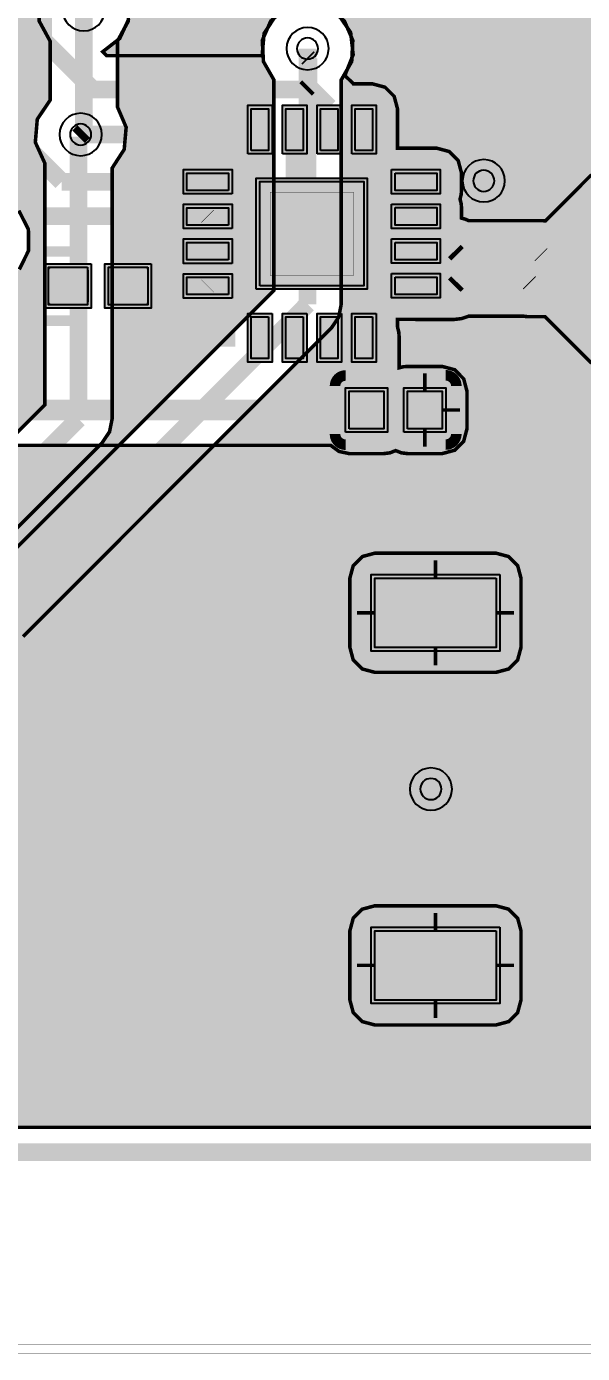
# Model space of a CAD drawing. Header units: millimetres. Extents: x 292.6 to 386.6, y -84.8 to -44.4.
# Drawn here: x 363.49 to 371.5, y -84.84 to -65.72 of the extents above; entities that cross this region are included whole.
import ezdxf

# ---------------------------------------------------------------- set-up
doc = ezdxf.new("R2010")
doc.units = ezdxf.units.MM
doc.header["$MEASUREMENT"] = 0
for name, color, linetype, true_color in [('Board-Outline-Layer', 7, 'Continuous', 0xff00ff), ('Bottom-Layer', 7, 'Continuous', 0x0000ff), ('Document-Layer', 7, 'Continuous', 0xffffff), ('Hole-Layer', 7, 'Continuous', 0x222222), ('Multi-Layer', 7, 'Continuous', 0xc0c0c0), ('Top-Layer', 7, 'Continuous', 0xff0000), ('Top-Paste-Mask-Layer', 7, 'Continuous', 0x808080), ('Top-Silkscreen-Layer', 7, 'Continuous', 0xffcc00), ('Top-Solder-Mask-Layer', 7, 'Continuous', 0x800080)]:
    doc.layers.add(name, color=color, linetype=linetype, true_color=true_color)

msp = doc.modelspace()

# ---------------------------------------------------------------- hatches: boundary and pattern name
at = {"layer": 'Bottom-Layer'}
msp.add_hatch(color=256, dxfattribs=at).paths.add_polyline_path([(297.031, -81.582), (297.031, -74.871), (297.079, -74.985), (297.155, -75.082), (301.791, -79.718), (301.948, -79.823), (302.134, -79.86), (304.419, -79.86), (304.713, -79.91), (304.999, -79.826), (305.219, -79.625), (305.329, -79.348), (305.307, -79.05), (305.156, -78.793), (304.908, -78.628), (304.612, -78.588), (304.329, -78.682), (304.115, -78.89), (302.335, -78.89), (297.983, -74.538), (297.983, -65.489), (298.198, -65.879), (298.545, -66.159), (298.972, -66.288), (299.415, -66.245), (299.81, -66.038), (300.098, -65.698), (300.235, -65.274), (300.203, -64.829), (300.004, -64.43), (299.67, -64.135), (300.004, -63.84), (300.203, -63.441), (300.235, -62.997), (300.098, -62.572), (299.81, -62.232), (299.415, -62.025), (298.972, -61.983), (298.545, -62.111), (298.198, -62.391), (297.983, -62.782), (297.983, -54.748), (300.003, -52.728), (304.345, -52.728), (300.775, -56.299), (300.669, -56.456), (300.632, -56.642), (300.632, -68.295), (300.669, -68.481), (300.775, -68.638), (306.775, -74.638), (306.932, -74.743), (307.118, -74.78), (307.648, -74.78), (313.399, -80.531), (313.556, -80.636), (313.742, -80.673), (316.357, -80.673), (316.651, -80.723), (316.937, -80.639), (317.157, -80.438), (317.267, -80.161), (317.245, -79.863), (317.094, -79.606), (316.846, -79.441), (316.55, -79.401), (316.267, -79.495), (316.054, -79.703), (313.943, -79.703), (308.192, -73.952), (308.034, -73.847), (307.849, -73.81), (307.319, -73.81), (301.603, -68.094), (301.603, -56.843), (303.252, -55.194), (303.338, -55.413), (303.495, -55.587), (303.703, -55.696), (303.936, -55.726), (304.032, -56.035), (304.263, -56.261), (304.574, -56.351), (304.731, -56.456), (304.916, -56.492), (313.284, -56.492), (313.571, -56.563), (313.861, -56.501), (314.094, -56.32), (314.094, -58.558), (306.198, -58.558), (305.973, -58.637), (305.848, -58.84), (305.839, -58.884), (305.837, -58.928), (305.837, -61.35), (305.831, -61.433), (305.837, -61.515), (305.837, -62.054), (305.831, -62.137), (305.837, -62.219), (305.837, -62.484), (305.885, -62.663), (306.016, -62.794), (306.195, -62.842), (307.601, -62.842), (307.78, -62.794), (307.911, -62.663), (307.959, -62.484), (307.959, -60.81), (314.28, -60.81), (314.303, -60.812), (314.326, -60.813), (325.375, -60.813), (325.554, -60.765), (325.685, -60.634), (325.733, -60.455), (325.733, -59.78), (326.156, -59.815), (326.549, -59.653), (326.825, -59.33), (326.925, -58.917), (326.925, -58.017), (326.836, -57.625), (326.587, -57.31), (326.226, -57.133), (325.824, -57.13), (325.46, -57.3), (325.205, -57.611), (324.96, -57.349), (324.619, -57.24), (324.269, -57.312), (323.998, -57.546), (323.876, -57.883), (323.935, -58.236), (323.754, -58.236), (323.575, -58.284), (323.444, -58.415), (323.396, -58.594), (323.396, -59.326), (320.018, -59.326), (320.018, -58.594), (319.97, -58.415), (319.839, -58.284), (319.66, -58.236), (319.448, -58.236), (319.507, -57.883), (319.385, -57.546), (319.115, -57.312), (318.764, -57.24), (318.423, -57.349), (318.179, -57.61), (317.923, -57.3), (317.559, -57.13), (317.158, -57.133), (316.797, -57.31), (316.547, -57.625), (316.459, -58.017), (316.459, -58.572), (316.409, -58.561), (316.358, -58.558), (316.208, -58.558), (316.208, -53.213), (316.208, -53.202), (316.207, -53.19), (316.806, -53.19), (316.593, -53.402), (316.456, -53.67), (316.409, -53.967), (316.409, -54.567), (316.503, -54.983), (316.769, -55.316), (317.153, -55.501), (317.58, -55.501), (317.964, -55.316), (318.23, -54.983), (318.325, -54.567), (318.325, -53.967), (318.278, -53.67), (318.141, -53.402), (317.928, -53.19), (325.456, -53.19), (325.243, -53.402), (325.106, -53.67), (325.058, -53.967), (325.058, -54.567), (325.153, -54.983), (325.419, -55.316), (325.803, -55.501), (326.23, -55.501), (326.614, -55.316), (326.88, -54.983), (326.975, -54.567), (326.975, -53.967), (326.928, -53.67), (326.791, -53.402), (326.577, -53.19), (342.441, -53.19), (343, -53.749), (343.002, -53.787), (343.007, -53.825), (333.076, -53.825), (332.81, -53.846), (332.574, -53.97), (332.406, -54.177), (332.333, -54.434), (332.367, -54.698), (332.503, -54.928), (332.345, -55.239), (332.367, -55.587), (332.564, -55.876), (332.273, -56.045), (332.102, -56.335), (332.096, -56.671), (332.256, -56.967), (332.256, -64.124), (330.813, -65.567), (330.813, -63.88), (330.92, -63.626), (330.915, -63.35), (330.798, -63.1), (330.589, -62.919), (330.325, -62.839), (330.051, -62.874), (330.051, -62.784), (330.266, -62.559), (330.356, -62.261), (330.299, -61.955), (330.109, -61.709), (330.332, -61.474), (330.417, -61.161), (330.344, -60.846), (330.13, -60.603), (330.219, -60.289), (330.148, -59.972), (329.935, -59.726), (329.63, -59.612), (329.307, -59.656), (329.045, -59.849), (328.906, -60.143), (328.923, -60.468), (328.369, -61.022), (328.369, -58.772), (328.356, -58.639), (328.319, -58.511), (328.319, -58.186), (328.369, -57.925), (328.319, -57.664), (328.319, -57.426), (328.369, -57.165), (328.319, -56.904), (328.319, -56.647), (328.369, -56.386), (328.319, -56.124), (328.319, -55.887), (328.365, -55.549), (328.247, -55.228), (327.992, -55), (327.661, -54.918), (327.329, -55), (327.075, -55.228), (326.957, -55.549), (327.003, -55.887), (327.003, -56.124), (326.953, -56.386), (327.003, -56.647), (327.003, -56.904), (326.953, -57.165), (327.003, -57.426), (327.003, -57.664), (326.953, -57.925), (327.003, -58.186), (327.003, -58.511), (326.965, -58.639), (326.953, -58.772), (326.953, -61.175), (323.799, -64.328), (323.601, -64.103), (323.323, -63.989), (323.024, -64.008), (322.764, -64.158), (320.166, -64.158), (319.894, -64.088), (319.617, -64.138), (319.386, -64.298), (316.67, -64.298), (316.405, -64.147), (316.1, -64.13), (315.821, -64.252), (315.625, -64.486), (315.555, -64.783), (315.625, -65.08), (315.821, -65.314), (316.1, -65.435), (316.405, -65.419), (316.67, -65.268), (319.454, -65.268), (319.784, -65.409), (320.139, -65.357), (320.415, -65.128), (322.764, -65.128), (322.829, -65.182), (322.901, -65.227), (319.286, -68.841), (319.103, -69.159), (319.103, -69.525), (319.286, -69.843), (319.603, -70.026), (319.97, -70.026), (320.287, -69.843), (327.735, -62.396), (327.735, -65.611), (327.586, -65.869), (327.565, -66.166), (327.676, -66.442), (327.896, -66.642), (327.826, -66.713), (327.72, -66.87), (327.684, -67.056), (327.684, -68.333), (327.318, -68.699), (327.212, -68.856), (327.176, -69.042), (327.176, -69.545), (327.041, -69.762), (326.998, -70.013), (327.053, -70.262), (313.538, -70.262), (312.214, -68.938), (316.414, -68.938), (316.679, -69.089), (316.983, -69.106), (317.263, -68.984), (317.459, -68.75), (317.529, -68.453), (317.459, -68.156), (317.263, -67.922), (316.983, -67.8), (316.679, -67.817), (316.414, -67.968), (311.244, -67.968), (311.122, -67.846), (310.844, -67.66), (310.516, -67.595), (307.823, -67.595), (305.405, -65.177), (305.405, -64.41), (305.694, -64.294), (305.898, -64.057), (305.972, -63.754), (305.898, -63.451), (305.694, -63.215), (305.405, -63.098), (305.405, -62.908), (305.32, -62.535), (305.082, -62.237), (304.738, -62.071), (304.356, -62.071), (304.012, -62.237), (303.773, -62.535), (303.688, -62.908), (303.688, -63.109), (303.417, -63.235), (303.229, -63.467), (303.161, -63.759), (303.229, -64.05), (303.417, -64.282), (303.688, -64.408), (303.688, -65.532), (303.754, -65.861), (303.94, -66.139), (306.861, -69.06), (307.139, -69.246), (307.468, -69.311), (310.16, -69.311), (312.551, -71.702), (311.873, -71.702), (311.641, -71.562), (311.372, -71.526), (311.111, -71.601), (310.902, -71.773), (310.78, -72.015), (310.765, -72.286), (310.714, -72.286), (310.446, -72.134), (310.14, -72.119), (309.859, -72.244), (309.665, -72.483), (309.599, -72.783), (309.241, -72.756), (308.922, -72.92), (308.734, -73.226), (308.734, -73.585), (308.92, -73.891), (309.239, -74.056), (309.597, -74.03), (309.889, -73.822), (309.954, -73.836), (310.02, -73.84), (310.504, -73.84), (310.639, -73.821), (310.764, -73.764), (318.316, -73.764), (320.663, -76.111), (320.82, -76.216), (321.006, -76.253), (327.712, -76.253), (327.832, -76.238), (327.945, -76.193), (326.142, -77.997), (326.037, -78.154), (326, -78.34), (326, -78.718), (325.849, -78.983), (325.832, -79.288), (325.954, -79.567), (326.188, -79.763), (326.485, -79.833), (326.782, -79.763), (327.016, -79.567), (327.137, -79.288), (327.121, -78.983), (326.97, -78.718), (326.97, -78.541), (329.969, -75.542), (332.035, -75.542), (332.296, -75.692), (332.597, -75.711), (332.875, -75.595), (333.073, -75.367), (333.15, -75.076), (333.089, -74.78), (335.334, -74.78), (336.911, -76.357), (336.931, -76.643), (337.07, -76.894), (337.302, -77.062), (337.583, -77.117), (339.444, -78.978), (339.525, -79.272), (339.728, -79.499), (340.012, -79.611), (340.316, -79.583), (340.576, -79.423), (340.736, -79.164), (340.763, -78.86), (340.651, -78.576), (340.424, -78.372), (340.13, -78.291), (338.227, -76.388), (338.148, -76.135), (337.976, -75.933), (337.74, -75.814), (335.878, -73.952), (335.72, -73.847), (335.535, -73.81), (335.309, -73.81), (336.397, -72.722), (336.449, -73.032), (336.638, -73.284), (336.922, -73.42), (337.236, -73.41), (337.511, -73.256), (337.644, -73.256), (337.669, -73.526), (337.801, -73.763), (338.016, -73.928), (338.279, -73.993), (338.798, -74.511), (338.955, -74.616), (339.141, -74.653), (363.094, -74.653), (363.279, -74.616), (363.437, -74.511), (367.882, -70.066), (367.987, -69.909), (368.024, -69.723), (368.024, -66.492), (368.175, -66.227), (368.191, -65.923), (368.07, -65.643), (367.836, -65.447), (367.539, -65.377), (367.242, -65.447), (367.008, -65.643), (366.886, -65.923), (366.903, -66.227), (367.054, -66.492), (367.054, -69.522), (362.893, -73.683), (362.614, -73.683), (364.58, -71.717), (364.685, -71.56), (364.722, -71.374), (364.722, -67.762), (364.896, -67.493), (364.924, -67.174), (364.798, -66.879), (364.798, -65.933), (364.956, -65.643), (364.954, -65.313), (364.793, -65.024), (365.081, -65.024), (365.346, -65.16), (365.645, -65.165), (365.915, -65.039), (366.103, -64.807), (366.17, -64.516), (366.103, -64.225), (365.915, -63.994), (365.645, -63.868), (365.346, -63.873), (365.081, -64.008), (362.301, -64.008), (362.035, -63.873), (361.737, -63.868), (361.466, -63.994), (361.279, -64.225), (361.212, -64.516), (361.279, -64.807), (361.466, -65.039), (361.737, -65.165), (362.035, -65.16), (362.301, -65.024), (363.832, -65.024), (363.671, -65.313), (363.67, -65.643), (363.828, -65.933), (363.828, -66.783), (363.643, -67.059), (363.615, -67.39), (363.752, -67.693), (363.752, -71.173), (361.75, -73.175), (359.614, -73.175), (359.789, -72.896), (359.807, -72.567), (359.666, -72.27), (359.399, -72.078), (359.072, -72.037), (358.766, -72.159), (358.538, -72.159), (358.743, -71.905), (358.802, -71.584), (358.701, -71.273), (358.464, -71.049), (358.148, -70.965), (357.831, -71.042), (353.106, -71.042), (352.851, -70.894), (352.557, -70.871), (352.283, -70.977), (352.081, -71.192), (351.993, -71.473), (352.035, -71.765), (352.199, -72.01), (352.452, -72.159), (342.591, -72.159), (342.276, -71.995), (341.922, -72.017), (341.63, -72.219), (341.483, -72.542), (341.524, -72.894), (341.741, -73.175), (339.66, -73.175), (338.979, -72.494), (340.311, -72.494), (340.524, -72.703), (340.807, -72.796), (341.103, -72.757), (341.351, -72.591), (341.502, -72.334), (341.524, -72.036), (341.414, -71.759), (341.194, -71.558), (340.908, -71.474), (340.614, -71.524), (336.833, -71.524), (338.038, -70.319), (344.21, -70.319), (344.47, -70.479), (344.773, -70.506), (345.057, -70.395), (345.261, -70.168), (345.341, -69.874), (345.282, -69.575), (345.095, -69.334), (344.82, -69.202), (344.515, -69.208), (344.244, -69.349), (344.064, -69.349), (344.072, -69.25), (344.064, -69.151), (351.582, -69.151), (351.378, -69.338), (351.268, -69.592), (351.271, -69.868), (351.386, -70.119), (351.594, -70.302), (351.858, -70.384), (352.133, -70.35), (352.37, -70.208), (358.067, -70.208), (359.51, -71.652), (359.592, -71.949), (359.801, -72.177), (360.089, -72.286), (360.396, -72.252), (360.655, -72.084), (360.718, -72.424), (360.944, -72.685), (361.271, -72.798), (361.61, -72.73), (361.869, -72.501), (361.978, -72.173), (361.906, -71.834), (361.674, -71.578), (361.674, -68.354), (362.215, -68.895), (362.325, -69.179), (362.551, -69.383), (362.844, -69.465), (363.143, -69.408), (363.384, -69.223), (363.518, -68.949), (363.515, -68.645), (363.377, -68.374), (363.132, -68.193), (362.832, -68.141), (361.405, -66.713), (361.247, -66.608), (361.062, -66.571), (356.869, -66.571), (356.187, -65.89), (356.097, -65.578), (355.87, -65.347), (355.56, -65.251), (355.242, -65.313), (354.991, -65.519), (354.686, -65.214), (354.958, -65.203), (355.203, -65.082), (355.379, -64.874), (355.456, -64.612), (355.421, -64.341), (355.28, -64.108), (355.28, -63.365), (355.523, -63.412), (355.767, -63.366), (355.977, -63.234), (364.813, -63.234), (365.058, -63.372), (365.338, -63.396), (365.603, -63.301), (365.805, -63.105), (365.908, -62.843), (365.892, -62.562), (365.761, -62.313), (365.539, -62.14), (365.559, -61.942), (365.519, -61.748), (365.738, -61.468), (365.781, -61.115), (365.636, -60.791), (365.344, -60.588), (364.989, -60.565), (364.674, -60.729), (363.597, -60.729), (363.398, -60.601), (363.168, -60.551), (361.583, -58.966), (361.425, -58.861), (361.24, -58.824), (356.998, -58.824), (356.812, -58.861), (356.655, -58.966), (354.569, -61.052), (354.569, -60.586), (354.532, -60.401), (354.427, -60.243), (349.325, -55.141), (352.171, -55.141), (352.211, -55.569), (352.398, -55.956), (352.709, -56.253), (353.104, -56.423), (353.533, -56.443), (353.942, -56.311), (354.28, -56.045), (354.503, -55.678), (354.583, -55.255), (354.51, -54.832), (354.293, -54.46), (353.96, -54.188), (353.553, -54.05), (353.124, -54.063), (353.078, -54.018), (352.864, -53.875), (352.613, -53.825), (345.969, -53.825), (345.953, -53.548), (345.824, -53.302), (345.606, -53.131), (345.337, -53.063), (344.321, -52.047), (382.315, -52.047), (382.315, -81.582)])
at = {"layer": 'Top-Layer'}
for points in [[(382.271, -53.657), (382.293, -53.657), (382.315, -53.655), (382.315, -57.344), (382.293, -57.342), (382.271, -57.341), (380.471, -57.341), (380.292, -57.389), (380.161, -57.52), (380.113, -57.699), (380.113, -58.899), (380.161, -59.078), (380.292, -59.209), (380.471, -59.257), (382.271, -59.257), (382.293, -59.257), (382.315, -59.255), (382.315, -81.582), (357.509, -81.582), (359.5, -79.591), (359.605, -79.434), (359.642, -79.248), (359.642, -73.147), (359.665, -73.121), (359.688, -73.093), (359.688, -78.359), (359.725, -78.545), (359.83, -78.702), (360.399, -79.271), (360.399, -79.748), (360.447, -79.927), (360.578, -80.058), (360.757, -80.106), (362.507, -80.106), (362.686, -80.058), (362.817, -79.927), (362.865, -79.748), (362.865, -78.748), (362.817, -78.569), (362.686, -78.438), (362.507, -78.39), (360.89, -78.39), (360.658, -78.158), (360.658, -75.012), (360.707, -75.023), (360.757, -75.026), (360.971, -75.026), (360.92, -75.126), (360.902, -75.237), (360.902, -75.737), (360.913, -75.825), (360.945, -75.907), (360.913, -75.989), (360.902, -76.077), (360.902, -76.577), (360.95, -76.756), (361.082, -76.887), (361.261, -76.935), (361.801, -76.935), (361.98, -76.887), (362.111, -76.756), (362.159, -76.577), (362.159, -76.077), (362.148, -75.989), (362.116, -75.907), (362.148, -75.825), (362.159, -75.737), (362.159, -75.237), (362.148, -75.15), (362.117, -75.069), (362.117, -75.026), (362.507, -75.026), (362.686, -74.978), (362.817, -74.847), (362.865, -74.668), (362.865, -73.668), (362.817, -73.489), (362.686, -73.358), (362.507, -73.31), (361.801, -73.31), (361.801, -72.588), (361.962, -72.286), (361.95, -71.944), (361.77, -71.653), (361.468, -71.491), (361.125, -71.501), (360.834, -71.681), (360.779, -71.359), (360.578, -71.103), (360.279, -70.974), (359.954, -71.002), (359.683, -71.182), (359.529, -71.469), (359.531, -71.795), (359.688, -72.08), (359.688, -72.298), (359.454, -72.102), (359.157, -72.032), (358.86, -72.102), (358.626, -72.298), (358.626, -72.08), (358.778, -71.811), (358.792, -71.502), (358.664, -71.22), (358.422, -71.027), (358.445, -70.956), (358.453, -70.882), (358.453, -70.342), (358.405, -70.163), (358.273, -70.032), (358.094, -69.984), (357.529, -69.984), (357.452, -69.992), (357.379, -70.017), (357.306, -69.992), (357.229, -69.984), (356.802, -69.984), (356.594, -69.776), (356.594, -65.466), (357.172, -66.044), (357.172, -66.647), (357.22, -66.826), (357.351, -66.957), (357.53, -67.005), (358.172, -67.005), (358.172, -67.388), (357.814, -67.584), (357.588, -67.923), (357.544, -68.329), (357.692, -68.709), (357.999, -68.977), (358.395, -69.074), (358.604, -69.074), (358.932, -69.009), (359.211, -68.823), (359.637, -68.397), (359.641, -68.392), (359.646, -68.387), (359.672, -68.387), (359.672, -68.869), (359.72, -69.048), (359.851, -69.179), (360.03, -69.227), (360.57, -69.227), (360.749, -69.179), (360.88, -69.048), (360.928, -68.869), (360.928, -68.369), (360.917, -68.282), (360.885, -68.199), (360.917, -68.117), (360.928, -68.029), (360.928, -67.529), (360.88, -67.35), (360.749, -67.219), (360.57, -67.171), (359.888, -67.171), (359.888, -67.005), (360.53, -67.005), (360.709, -66.957), (360.84, -66.826), (360.888, -66.647), (360.888, -65.397), (360.84, -65.218), (360.709, -65.087), (360.53, -65.039), (357.604, -65.039), (357.125, -64.56), (357.125, -62.337), (357.141, -62.321), (357.141, -62.894), (357.152, -62.98), (357.182, -63.061), (357.174, -63.103), (357.172, -63.147), (357.172, -64.397), (357.22, -64.576), (357.351, -64.707), (357.53, -64.755), (360.53, -64.755), (360.709, -64.707), (360.84, -64.576), (360.888, -64.397), (360.888, -63.458), (361.316, -63.886), (361.316, -64.16), (361.223, -64.391), (361.223, -64.641), (361.316, -64.873), (361.316, -69.977), (361.354, -70.172), (361.464, -70.336), (362.734, -71.606), (362.899, -71.717), (363.094, -71.755), (367.871, -71.755), (367.992, -71.844), (368.139, -71.875), (368.639, -71.875), (368.726, -71.864), (368.809, -71.832), (368.891, -71.864), (368.979, -71.875), (369.479, -71.875), (369.658, -71.827), (369.789, -71.696), (369.837, -71.517), (369.837, -70.977), (369.789, -70.798), (369.658, -70.667), (369.479, -70.619), (368.979, -70.619), (368.918, -70.624), (368.86, -70.639), (368.86, -70.207), (368.854, -70.127), (368.835, -70.049), (368.835, -69.94), (369.056, -69.94), (369.078, -69.941), (369.1, -69.942), (369.654, -69.942), (369.76, -69.93), (369.862, -69.895), (370.651, -69.895), (370.695, -69.901), (370.74, -69.903), (370.962, -69.903), (371.632, -70.574), (371.742, -70.657), (371.871, -70.705), (371.871, -70.92), (371.919, -71.099), (372.05, -71.23), (372.229, -71.278), (373.362, -71.278), (373.541, -71.23), (373.672, -71.099), (373.72, -70.92), (373.72, -69.543), (373.662, -69.347), (373.507, -69.215), (373.662, -69.083), (373.72, -68.888), (373.72, -67.511), (373.672, -67.332), (373.541, -67.2), (373.362, -67.152), (372.229, -67.152), (372.05, -67.2), (371.919, -67.332), (371.871, -67.511), (371.871, -67.725), (371.742, -67.774), (371.632, -67.856), (370.965, -68.523), (370.933, -68.52), (370.9, -68.519), (369.862, -68.519), (369.811, -68.498), (369.758, -68.483), (369.758, -68.332), (369.752, -68.269), (369.736, -68.208), (369.752, -68.147), (369.758, -68.083), (369.758, -67.833), (369.71, -67.654), (369.579, -67.523), (369.4, -67.475), (368.835, -67.475), (368.835, -66.907), (368.787, -66.728), (368.656, -66.597), (368.477, -66.549), (368.227, -66.549), (368.213, -66.549), (368.2, -66.55), (368.198, -66.547), (368.195, -66.544), (368.077, -66.427), (368.196, -66.128), (368.16, -65.808), (367.978, -65.543), (367.692, -65.395), (367.371, -65.399), (367.089, -65.553), (366.912, -65.822), (366.884, -66.143), (364.644, -66.143), (364.587, -66.085), (364.832, -65.894), (364.963, -65.611), (364.951, -65.3), (364.798, -65.029), (364.798, -63.221), (365.011, -63.356), (365.258, -63.401), (365.505, -63.351), (365.716, -63.213), (366.166, -63.213), (366.188, -63.212), (366.21, -63.211), (366.435, -63.211), (366.435, -63.776), (366.457, -63.9), (366.52, -64.008), (365.933, -64.008), (365.667, -63.873), (365.369, -63.868), (365.098, -63.994), (364.911, -64.225), (364.844, -64.516), (364.911, -64.807), (365.098, -65.039), (365.369, -65.165), (365.667, -65.16), (365.933, -65.024), (367.412, -65.024), (367.533, -65.113), (367.679, -65.144), (368.179, -65.144), (368.267, -65.133), (368.35, -65.101), (368.432, -65.133), (368.52, -65.144), (369.02, -65.144), (369.199, -65.096), (369.33, -64.965), (369.378, -64.786), (369.378, -64.246), (369.33, -64.067), (369.199, -63.936), (369.02, -63.888), (368.883, -63.888), (368.896, -63.833), (368.901, -63.776), (368.901, -63.52), (368.903, -63.476), (368.901, -63.432), (368.901, -63.209), (369.122, -63.209), (369.144, -63.211), (369.166, -63.211), (369.72, -63.211), (369.826, -63.199), (369.927, -63.164), (370.652, -63.164), (370.696, -63.17), (370.74, -63.172), (370.962, -63.172), (371.632, -63.843), (371.742, -63.926), (371.871, -63.974), (371.871, -64.189), (371.919, -64.368), (372.05, -64.499), (372.229, -64.547), (373.362, -64.547), (373.541, -64.499), (373.672, -64.368), (373.72, -64.189), (373.72, -62.812), (373.662, -62.616), (373.507, -62.484), (373.662, -62.352), (373.72, -62.157), (373.72, -60.78), (373.672, -60.601), (373.541, -60.469), (373.362, -60.421), (372.229, -60.421), (372.05, -60.469), (371.919, -60.601), (371.871, -60.78), (371.871, -60.994), (371.742, -61.043), (371.632, -61.125), (370.965, -61.792), (370.933, -61.789), (370.9, -61.788), (369.927, -61.788), (369.877, -61.767), (369.824, -61.752), (369.824, -61.601), (369.818, -61.538), (369.802, -61.477), (369.818, -61.416), (369.824, -61.353), (369.824, -61.103), (369.776, -60.924), (369.645, -60.793), (369.466, -60.745), (368.901, -60.745), (368.901, -60.176), (368.853, -59.997), (368.722, -59.866), (368.543, -59.818), (368.388, -59.818), (368.34, -59.701), (368.263, -59.601), (367.628, -58.966), (367.47, -58.861), (367.285, -58.824), (367.173, -58.824), (367.211, -58.795), (367.247, -58.763), (369.533, -56.477), (369.579, -56.424), (369.616, -56.365), (369.69, -56.365), (369.759, -56.359), (369.825, -56.339), (369.891, -56.359), (369.96, -56.365), (370.96, -56.365), (371.139, -56.317), (371.27, -56.186), (371.318, -56.007), (371.318, -55.42), (371.483, -55.42), (371.483, -55.961), (371.531, -56.14), (371.662, -56.271), (371.841, -56.319), (372.381, -56.319), (372.56, -56.271), (372.691, -56.14), (372.739, -55.961), (372.739, -55.395), (372.731, -55.318), (372.706, -55.245), (372.731, -55.172), (372.739, -55.095), (372.739, -54.529), (372.691, -54.35), (372.56, -54.219), (372.381, -54.171), (371.841, -54.171), (371.764, -54.18), (371.691, -54.204), (371.184, -54.204), (371.085, -54.148), (370.974, -54.125), (372.6, -54.125), (374.947, -56.472), (375.161, -56.615), (375.413, -56.665), (376.339, -56.665), (376.338, -56.682), (376.338, -56.699), (376.338, -57.299), (376.386, -57.478), (376.517, -57.609), (376.696, -57.657), (378.246, -57.657), (378.425, -57.609), (378.556, -57.478), (378.604, -57.299), (378.604, -56.699), (378.588, -56.595), (378.543, -56.499), (378.588, -56.404), (378.604, -56.299), (378.604, -55.699), (378.588, -55.595), (378.543, -55.499), (378.588, -55.404), (378.604, -55.299), (378.604, -54.699), (378.588, -54.595), (378.543, -54.499), (378.588, -54.404), (378.604, -54.299), (378.604, -53.699), (378.556, -53.52), (378.425, -53.389), (378.246, -53.341), (377.499, -53.341), (376.205, -52.047), (380.116, -52.047), (380.114, -52.073), (380.113, -52.099), (380.113, -53.299), (380.161, -53.478), (380.292, -53.609), (380.471, -53.657)], [(366.727, -67.507), (366.727, -66.907), (366.977, -66.907), (366.977, -67.507)], [(367.227, -67.507), (367.227, -66.907), (367.477, -66.907), (367.477, -67.507)], [(367.727, -67.507), (367.727, -66.907), (367.977, -66.907), (367.977, -67.507)], [(368.227, -67.507), (368.227, -66.907), (368.477, -66.907), (368.477, -67.507)], [(366.4, -68.083), (365.8, -68.083), (365.8, -67.833), (366.4, -67.833)], [(368.8, -67.833), (369.4, -67.833), (369.4, -68.083), (368.8, -68.083)], [(366.85, -69.457), (366.85, -67.957), (368.35, -67.957), (368.35, -69.457)], [(366.4, -68.583), (365.8, -68.583), (365.8, -68.333), (366.4, -68.333)], [(368.8, -68.332), (369.4, -68.332), (369.4, -68.582), (368.8, -68.582)], [(366.4, -69.083), (365.8, -69.083), (365.8, -68.833), (366.4, -68.833)], [(368.8, -68.832), (369.4, -68.832), (369.4, -69.082), (368.8, -69.082)], [(364.369, -69.191), (364.369, -69.731), (363.804, -69.731), (363.804, -69.191)], [(365.235, -69.191), (365.235, -69.731), (364.669, -69.731), (364.669, -69.191)], [(366.4, -69.583), (365.8, -69.583), (365.8, -69.333), (366.4, -69.333)], [(368.8, -69.332), (369.4, -69.332), (369.4, -69.582), (368.8, -69.582)], [(366.977, -69.907), (366.977, -70.507), (366.727, -70.507), (366.727, -69.907)], [(367.477, -69.907), (367.477, -70.507), (367.227, -70.507), (367.227, -69.907)], [(367.977, -69.907), (367.977, -70.507), (367.727, -70.507), (367.727, -69.907)], [(368.477, -69.907), (368.477, -70.507), (368.227, -70.507), (368.227, -69.907)], [(368.139, -71.517), (368.139, -70.977), (368.639, -70.977), (368.639, -71.517)], [(368.979, -71.517), (368.979, -70.977), (369.479, -70.977), (369.479, -71.517)], [(370.615, -73.668), (370.567, -73.489), (370.436, -73.358), (370.257, -73.31), (368.507, -73.31), (368.328, -73.358), (368.197, -73.489), (368.149, -73.668), (368.149, -74.668), (368.197, -74.847), (368.328, -74.978), (368.507, -75.026), (370.257, -75.026), (370.436, -74.978), (370.567, -74.847), (370.615, -74.668)], [(370.257, -73.668), (370.257, -74.668), (368.507, -74.668), (368.507, -73.668)], [(370.615, -78.748), (370.567, -78.569), (370.436, -78.438), (370.257, -78.39), (368.507, -78.39), (368.328, -78.438), (368.197, -78.569), (368.149, -78.748), (368.149, -79.748), (368.197, -79.927), (368.328, -80.058), (368.507, -80.106), (370.257, -80.106), (370.436, -80.058), (370.567, -79.927), (370.615, -79.748)], [(370.257, -78.748), (370.257, -79.748), (368.507, -79.748), (368.507, -78.748)]]:
    msp.add_hatch(color=256, dxfattribs=at).paths.add_polyline_path(points)
at = {"layer": 'Top-Paste-Mask-Layer'}
for points in [[(366.727, -66.907), (366.977, -66.907), (366.977, -67.507), (366.727, -67.507)], [(366.727, -66.907), (366.977, -66.907), (366.977, -67.507), (366.727, -67.507)], [(367.227, -66.907), (367.477, -66.907), (367.477, -67.507), (367.227, -67.507)], [(367.227, -66.907), (367.477, -66.907), (367.477, -67.507), (367.227, -67.507)], [(367.727, -66.907), (367.977, -66.907), (367.977, -67.507), (367.727, -67.507)], [(367.727, -66.907), (367.977, -66.907), (367.977, -67.507), (367.727, -67.507)], [(368.227, -66.907), (368.477, -66.907), (368.477, -67.507), (368.227, -67.507)], [(368.227, -66.907), (368.477, -66.907), (368.477, -67.507), (368.227, -67.507)], [(365.8, -68.083), (365.8, -67.833), (366.4, -67.833), (366.4, -68.083)], [(365.8, -68.083), (365.8, -67.833), (366.4, -67.833), (366.4, -68.083)], [(369.4, -67.833), (369.4, -68.083), (368.8, -68.083), (368.8, -67.833)], [(369.4, -67.833), (369.4, -68.083), (368.8, -68.083), (368.8, -67.833)], [(367, -68.107), (368.2, -68.107), (368.2, -69.307), (367, -69.307)], [(367, -68.107), (368.2, -68.107), (368.2, -69.307), (367, -69.307)], [(365.8, -68.583), (365.8, -68.333), (366.4, -68.333), (366.4, -68.583)], [(365.8, -68.583), (365.8, -68.333), (366.4, -68.333), (366.4, -68.583)], [(369.4, -68.332), (369.4, -68.582), (368.8, -68.582), (368.8, -68.332)], [(369.4, -68.332), (369.4, -68.582), (368.8, -68.582), (368.8, -68.332)], [(365.8, -69.083), (365.8, -68.833), (366.4, -68.833), (366.4, -69.083)], [(365.8, -69.083), (365.8, -68.833), (366.4, -68.833), (366.4, -69.083)], [(369.4, -68.832), (369.4, -69.082), (368.8, -69.082), (368.8, -68.832)], [(369.4, -68.832), (369.4, -69.082), (368.8, -69.082), (368.8, -68.832)], [(364.384, -69.231), (364.384, -69.691), (364.344, -69.731), (363.844, -69.731), (363.804, -69.691), (363.804, -69.231), (363.844, -69.191), (364.344, -69.191)], [(364.384, -69.231), (364.384, -69.691), (364.344, -69.731), (363.844, -69.731), (363.804, -69.691), (363.804, -69.231), (363.844, -69.191), (364.344, -69.191)], [(364.654, -69.231), (364.654, -69.691), (364.694, -69.731), (365.195, -69.731), (365.235, -69.691), (365.235, -69.231), (365.195, -69.191), (364.694, -69.191)], [(364.654, -69.231), (364.654, -69.691), (364.694, -69.731), (365.195, -69.731), (365.235, -69.691), (365.235, -69.231), (365.195, -69.191), (364.694, -69.191)], [(365.8, -69.583), (365.8, -69.333), (366.4, -69.333), (366.4, -69.583)], [(365.8, -69.583), (365.8, -69.333), (366.4, -69.333), (366.4, -69.583)], [(369.4, -69.332), (369.4, -69.582), (368.8, -69.582), (368.8, -69.332)], [(369.4, -69.332), (369.4, -69.582), (368.8, -69.582), (368.8, -69.332)], [(366.977, -70.507), (366.727, -70.507), (366.727, -69.907), (366.977, -69.907)], [(366.977, -70.507), (366.727, -70.507), (366.727, -69.907), (366.977, -69.907)], [(367.477, -70.507), (367.227, -70.507), (367.227, -69.907), (367.477, -69.907)], [(367.477, -70.507), (367.227, -70.507), (367.227, -69.907), (367.477, -69.907)], [(367.977, -70.507), (367.727, -70.507), (367.727, -69.907), (367.977, -69.907)], [(367.977, -70.507), (367.727, -70.507), (367.727, -69.907), (367.977, -69.907)], [(368.477, -70.507), (368.227, -70.507), (368.227, -69.907), (368.477, -69.907)], [(368.477, -70.507), (368.227, -70.507), (368.227, -69.907), (368.477, -69.907)], [(368.139, -71.517), (368.139, -70.977), (368.639, -70.977), (368.639, -71.517)], [(368.979, -71.517), (368.979, -70.977), (369.479, -70.977), (369.479, -71.517)], [(370.257, -73.668), (370.257, -74.668), (368.507, -74.668), (368.507, -73.668)], [(370.257, -78.748), (370.257, -79.748), (368.507, -79.748), (368.507, -78.748)]]:
    msp.add_hatch(color=256, dxfattribs=at).paths.add_polyline_path(points)
at = {"layer": 'Top-Solder-Mask-Layer'}
for points in [[(366.676, -67.558), (366.676, -66.856), (367.028, -66.856), (367.028, -67.558)], [(367.176, -67.558), (367.176, -66.856), (367.528, -66.856), (367.528, -67.558)], [(367.676, -67.558), (367.676, -66.856), (368.028, -66.856), (368.028, -67.558)], [(368.176, -67.558), (368.176, -66.856), (368.528, -66.856), (368.528, -67.558)], [(366.451, -68.134), (365.749, -68.134), (365.749, -67.783), (366.451, -67.783)], [(368.749, -67.783), (369.451, -67.783), (369.451, -68.134), (368.749, -68.134)], [(366.799, -69.508), (366.799, -67.906), (368.4, -67.906), (368.4, -69.508)], [(366.451, -68.634), (365.749, -68.634), (365.749, -68.283), (366.451, -68.283)], [(368.749, -68.281), (369.451, -68.281), (369.451, -68.633), (368.749, -68.633)], [(366.451, -69.134), (365.749, -69.134), (365.749, -68.783), (366.451, -68.783)], [(368.749, -68.781), (369.451, -68.781), (369.451, -69.133), (368.749, -69.133)], [(364.42, -69.14), (364.42, -69.782), (363.753, -69.782), (363.753, -69.14)], [(365.286, -69.14), (365.286, -69.782), (364.619, -69.782), (364.619, -69.14)], [(366.451, -69.634), (365.749, -69.634), (365.749, -69.283), (366.451, -69.283)], [(368.749, -69.281), (369.451, -69.281), (369.451, -69.633), (368.749, -69.633)], [(367.028, -69.856), (367.028, -70.558), (366.676, -70.558), (366.676, -69.856)], [(367.528, -69.856), (367.528, -70.558), (367.176, -70.558), (367.176, -69.856)], [(368.028, -69.856), (368.028, -70.558), (367.676, -70.558), (367.676, -69.856)], [(368.528, -69.856), (368.528, -70.558), (368.176, -70.558), (368.176, -69.856)], [(368.088, -71.568), (368.088, -70.926), (368.689, -70.926), (368.689, -71.568)], [(368.928, -71.568), (368.928, -70.926), (369.53, -70.926), (369.53, -71.568)], [(370.308, -73.617), (370.308, -74.719), (368.456, -74.719), (368.456, -73.617)], [(370.308, -78.697), (370.308, -79.799), (368.456, -79.799), (368.456, -78.697)]]:
    msp.add_hatch(color=256, dxfattribs=at).paths.add_polyline_path(points)

# ---------------------------------------------------------------- linework, layer by layer
at = {"layer": 'Board-Outline-Layer', "const_width": 0.254}
msp.add_lwpolyline([(296.673, -81.94), (296.673, -51.689), (382.673, -51.689), (382.673, -81.94)], close=True, dxfattribs=at)
at = {"layer": 'Bottom-Layer', "const_width": 0.00508}
msp.add_lwpolyline([(292.863, -84.836), (292.863, -50.038), (386.589, -50.038), (386.589, -84.836)], close=True, dxfattribs=at)
at = {"layer": 'Bottom-Layer'}
for points, const_width in [([(344.321, -52.047), (382.315, -52.047), (382.315, -81.582), (297.031, -81.582)], 0.0508), ([(362.614, -73.683), (364.58, -71.717), (364.685, -71.56), (364.722, -71.374), (364.722, -67.762), (364.896, -67.493), (364.924, -67.174), (364.798, -66.879), (364.798, -65.933), (364.956, -65.643), (364.954, -65.313), (364.793, -65.024), (365.081, -65.024), (365.346, -65.16), (365.645, -65.165), (365.915, -65.039), (366.103, -64.807), (366.17, -64.516), (366.103, -64.225), (365.915, -63.994), (365.645, -63.868), (365.346, -63.873), (365.081, -64.008), (362.301, -64.008)], 0.0508), ([(362.301, -65.024), (363.832, -65.024), (363.671, -65.313), (363.67, -65.643), (363.828, -65.933), (363.828, -66.783), (363.643, -67.059), (363.615, -67.39), (363.752, -67.693), (363.752, -71.173), (361.75, -73.175)], 0.0508), ([(363.437, -74.511), (367.882, -70.066), (367.987, -69.909), (368.024, -69.723), (368.024, -66.492), (368.175, -66.227), (368.191, -65.923), (368.07, -65.643), (367.836, -65.447), (367.539, -65.377), (367.242, -65.447), (367.008, -65.643), (366.886, -65.923), (366.903, -66.227), (367.054, -66.492), (367.054, -69.522), (362.893, -73.683)], 0.0508), ([(364.313, -65.481), (364.313, -67.234)], 0.254), ([(367.539, -66.04), (367.539, -69.723)], 0.254), ([(364.237, -67.31), (364.269, -67.278)], 0.254), ([(364.237, -71.374), (364.237, -67.31)], 0.254), ([(364.313, -67.234), (364.269, -67.278)], 0.254), ([(363.384, -69.223), (363.518, -68.949), (363.515, -68.645), (363.377, -68.374)], 0.0508), ([(367.539, -69.723), (363.094, -74.168)], 0.254), ([(361.951, -73.66), (364.237, -71.374)], 0.254)]:
    msp.add_lwpolyline(points, dxfattribs=dict(at, const_width=const_width))
at = {"layer": 'Document-Layer', "const_width": 0.2}
msp.add_lwpolyline([(365.904, -67.945, 1), (366.104, -67.945, 1)], format="xyb", close=True, dxfattribs=at)
msp.add_lwpolyline([(365.904, -67.945, 1), (366.104, -67.945, 1)], format="xyb", close=True, dxfattribs=at)
at = {"layer": 'Hole-Layer'}
for points in [[(367.386, -66.04, 1), (367.691, -66.04, 1)], [(364.116, -67.278, 1), (364.421, -67.278, 1)], [(369.926, -67.945, 1), (370.231, -67.945, 1)], [(369.164, -76.708, 1), (369.469, -76.708, 1)]]:
    msp.add_lwpolyline(points, format="xyb", close=True, dxfattribs=at)
at = {"layer": 'Multi-Layer'}
for points in [[(364.008, -65.481, 1), (364.618, -65.481, 1)], [(367.234, -66.04, 1), (367.844, -66.04, 1)], [(363.964, -67.278, 1), (364.574, -67.278, 1)], [(369.774, -67.945, 1), (370.384, -67.945, 1)], [(369.012, -76.708, 1), (369.622, -76.708, 1)]]:
    msp.add_lwpolyline(points, format="xyb", close=True, dxfattribs=at)
at = {"layer": 'Top-Layer'}
for points, const_width in [([(292.609, -84.709), (292.609, -49.53), (385.446, -49.53), (385.446, -84.709)], 0.00508), ([(370.615, -73.668), (370.567, -73.489), (370.436, -73.358), (370.257, -73.31), (368.507, -73.31), (368.328, -73.358), (368.197, -73.489), (368.149, -73.668), (368.149, -74.668), (368.197, -74.847), (368.328, -74.978), (368.507, -75.026), (370.257, -75.026), (370.436, -74.978), (370.567, -74.847), (370.615, -74.668)], 0.0508), ([(370.615, -78.748), (370.567, -78.569), (370.436, -78.438), (370.257, -78.39), (368.507, -78.39), (368.328, -78.438), (368.197, -78.569), (368.149, -78.748), (368.149, -79.748), (368.197, -79.927), (368.328, -80.058), (368.507, -80.106), (370.257, -80.106), (370.436, -80.058), (370.567, -79.927), (370.615, -79.748)], 0.0508)]:
    msp.add_lwpolyline(points, close=True, dxfattribs=dict(at, const_width=const_width))
for points, const_width in [([(382.315, -59.255), (382.315, -81.582), (357.509, -81.582)], 0.0508), ([(363.729, -60.198), (363.729, -65.913)], 0.254), ([(367.089, -65.553), (366.912, -65.822), (366.884, -66.143), (364.644, -66.143), (364.587, -66.085), (364.832, -65.894), (364.963, -65.611)], 0.0508), ([(371.632, -67.856), (370.965, -68.523), (370.933, -68.52), (370.9, -68.519), (369.862, -68.519), (369.811, -68.498), (369.758, -68.483), (369.758, -68.332), (369.752, -68.269), (369.736, -68.208), (369.752, -68.147), (369.758, -68.083), (369.758, -67.833), (369.71, -67.654), (369.579, -67.523), (369.4, -67.475), (368.835, -67.475), (368.835, -66.907), (368.787, -66.728), (368.656, -66.597), (368.477, -66.549), (368.227, -66.549), (368.213, -66.549), (368.2, -66.55), (368.198, -66.547), (368.195, -66.544), (368.077, -66.427), (368.196, -66.128), (368.16, -65.808), (367.978, -65.543)], 0.0508), ([(363.729, -65.913), (364.443, -66.628)], 0.254), ([(367.539, -66.167), (367.539, -66.04)], 0.254), ([(367.555, -66.183), (367.539, -66.167)], 0.254), ([(367.555, -66.564), (367.555, -66.183)], 0.254), ([(364.443, -66.628), (367.491, -66.628)], 0.254), ([(367.491, -66.628), (367.555, -66.564)], 0.254), ([(367.491, -66.628), (367.512, -66.628)], 0.254), ([(367.512, -66.628), (367.552, -66.588)], 0.254), ([(367.552, -66.588), (367.852, -66.887)], 0.254), ([(367.852, -66.887), (367.852, -67.207)], 0.254), ([(363.996, -67.958), (363.145, -67.107)], 0.254), ([(366.781, -67.278), (366.852, -67.207)], 0.254), ([(367.352, -67.207), (367.352, -68.459)], 0.254), ([(362.561, -67.412), (363.602, -68.453)], 0.254), ([(364.269, -67.278), (366.781, -67.278)], 0.254), ([(366.1, -67.958), (363.996, -67.958)], 0.254), ([(369.567, -68.457), (370.079, -67.945)], 0.254), ([(371.162, -69.012), (371.975, -68.199)], 0.254), ([(363.602, -68.453), (366.095, -68.453)], 0.254), ([(366.095, -68.453), (366.1, -68.458)], 0.254), ([(367.352, -68.459), (367.6, -68.707)], 0.254), ([(367.85, -68.457), (367.6, -68.707)], 0.254), ([(369.1, -68.457), (367.85, -68.457)], 0.254), ([(369.1, -68.457), (369.567, -68.457)], 0.254), ([(367.348, -68.958), (367.6, -68.707)], 0.254), ([(366.1, -68.958), (367.348, -68.958)], 0.254), ([(369.1, -68.957), (369.654, -68.957)], 0.254), ([(369.654, -68.957), (369.7, -69.004)], 0.254), ([(369.7, -69.004), (370.9, -69.004)], 0.254), ([(370.9, -69.004), (370.908, -69.012)], 0.254), ([(370.908, -69.012), (371.162, -69.012)], 0.254), ([(363.213, -69.461), (364.087, -69.461)], 0.254), ([(364.952, -69.461), (366.097, -69.461)], 0.254), ([(366.097, -69.461), (366.1, -69.458)], 0.254), ([(369.1, -69.457), (369.654, -69.457)], 0.254), ([(369.654, -69.457), (369.7, -69.41)], 0.254), ([(369.7, -69.41), (370.732, -69.41)], 0.254), ([(370.732, -69.41), (370.74, -69.418)], 0.254), ([(370.74, -69.418), (371.162, -69.418)], 0.254), ([(371.162, -69.418), (371.975, -70.231)], 0.254), ([(363.094, -71.755), (367.871, -71.755), (367.992, -71.844), (368.139, -71.875), (368.639, -71.875), (368.726, -71.864), (368.809, -71.832), (368.891, -71.864), (368.979, -71.875), (369.479, -71.875), (369.658, -71.827), (369.789, -71.696), (369.837, -71.517), (369.837, -70.977), (369.789, -70.798), (369.658, -70.667), (369.479, -70.619), (368.979, -70.619), (368.918, -70.624), (368.86, -70.639), (368.86, -70.207), (368.854, -70.127), (368.835, -70.049), (368.835, -69.94), (369.056, -69.94), (369.078, -69.941), (369.1, -69.942), (369.654, -69.942), (369.76, -69.93), (369.862, -69.895), (370.651, -69.895), (370.695, -69.901), (370.74, -69.903), (370.962, -69.903), (371.632, -70.574)], 0.0508), ([(367.852, -70.207), (368.352, -70.207)], 0.3), ([(368.352, -71.21), (368.352, -70.207)], 0.3), ([(369.229, -70.98), (369.229, -70.721)], 0.0508), ([(368.389, -71.247), (363.094, -71.247)], 0.3), ([(368.389, -71.247), (368.352, -71.21)], 0.3), ([(369.476, -71.247), (369.735, -71.247)], 0.0508), ([(369.229, -71.515), (369.229, -71.774)], 0.0508), ([(369.382, -73.671), (369.382, -73.412)], 0.0508), ([(368.509, -74.168), (368.25, -74.168)], 0.0508), ([(370.254, -74.168), (370.513, -74.168)], 0.0508), ([(369.382, -74.666), (369.382, -74.925)], 0.0508), ([(369.382, -78.751), (369.382, -78.492)], 0.0508), ([(368.509, -79.248), (368.25, -79.248)], 0.0508), ([(370.254, -79.248), (370.513, -79.248)], 0.0508), ([(369.382, -79.746), (369.382, -80.005)], 0.0508)]:
    msp.add_lwpolyline(points, dxfattribs=dict(at, const_width=const_width))
for points in [[(366.727, -67.507), (366.727, -66.907), (366.977, -66.907), (366.977, -67.507)], [(367.227, -67.507), (367.227, -66.907), (367.477, -66.907), (367.477, -67.507)], [(367.727, -67.507), (367.727, -66.907), (367.977, -66.907), (367.977, -67.507)], [(368.227, -67.507), (368.227, -66.907), (368.477, -66.907), (368.477, -67.507)], [(366.4, -68.083), (365.8, -68.083), (365.8, -67.833), (366.4, -67.833)], [(368.8, -67.833), (369.4, -67.833), (369.4, -68.083), (368.8, -68.083)], [(366.85, -69.457), (366.85, -67.957), (368.35, -67.957), (368.35, -69.457)], [(366.4, -68.583), (365.8, -68.583), (365.8, -68.333), (366.4, -68.333)], [(368.8, -68.332), (369.4, -68.332), (369.4, -68.582), (368.8, -68.582)], [(366.4, -69.083), (365.8, -69.083), (365.8, -68.833), (366.4, -68.833)], [(368.8, -68.832), (369.4, -68.832), (369.4, -69.082), (368.8, -69.082)], [(364.369, -69.191), (364.369, -69.731), (363.804, -69.731), (363.804, -69.191)], [(365.235, -69.191), (365.235, -69.731), (364.669, -69.731), (364.669, -69.191)], [(366.4, -69.583), (365.8, -69.583), (365.8, -69.333), (366.4, -69.333)], [(368.8, -69.332), (369.4, -69.332), (369.4, -69.582), (368.8, -69.582)], [(366.977, -69.907), (366.977, -70.507), (366.727, -70.507), (366.727, -69.907)], [(367.477, -69.907), (367.477, -70.507), (367.227, -70.507), (367.227, -69.907)], [(367.977, -69.907), (367.977, -70.507), (367.727, -70.507), (367.727, -69.907)], [(368.477, -69.907), (368.477, -70.507), (368.227, -70.507), (368.227, -69.907)], [(368.139, -71.517), (368.139, -70.977), (368.639, -70.977), (368.639, -71.517)], [(368.979, -71.517), (368.979, -70.977), (369.479, -70.977), (369.479, -71.517)], [(370.257, -73.668), (370.257, -74.668), (368.507, -74.668), (368.507, -73.668)], [(370.257, -78.748), (370.257, -79.748), (368.507, -79.748), (368.507, -78.748)]]:
    msp.add_lwpolyline(points, close=True, dxfattribs=at)
at = {"layer": 'Top-Paste-Mask-Layer', "const_width": 0.00508}
for points in [[(366.727, -66.907), (366.977, -66.907), (366.977, -67.507), (366.727, -67.507)], [(366.727, -66.907), (366.977, -66.907), (366.977, -67.507), (366.727, -67.507)], [(367.227, -66.907), (367.477, -66.907), (367.477, -67.507), (367.227, -67.507)], [(367.227, -66.907), (367.477, -66.907), (367.477, -67.507), (367.227, -67.507)], [(367.727, -66.907), (367.977, -66.907), (367.977, -67.507), (367.727, -67.507)], [(367.727, -66.907), (367.977, -66.907), (367.977, -67.507), (367.727, -67.507)], [(368.227, -66.907), (368.477, -66.907), (368.477, -67.507), (368.227, -67.507)], [(368.227, -66.907), (368.477, -66.907), (368.477, -67.507), (368.227, -67.507)], [(365.8, -68.083), (365.8, -67.833), (366.4, -67.833), (366.4, -68.083)], [(365.8, -68.083), (365.8, -67.833), (366.4, -67.833), (366.4, -68.083)], [(369.4, -67.833), (369.4, -68.083), (368.8, -68.083), (368.8, -67.833)], [(369.4, -67.833), (369.4, -68.083), (368.8, -68.083), (368.8, -67.833)], [(367, -68.107), (368.2, -68.107), (368.2, -69.307), (367, -69.307)], [(367, -68.107), (368.2, -68.107), (368.2, -69.307), (367, -69.307)], [(365.8, -68.583), (365.8, -68.333), (366.4, -68.333), (366.4, -68.583)], [(365.8, -68.583), (365.8, -68.333), (366.4, -68.333), (366.4, -68.583)], [(369.4, -68.332), (369.4, -68.582), (368.8, -68.582), (368.8, -68.332)], [(369.4, -68.332), (369.4, -68.582), (368.8, -68.582), (368.8, -68.332)], [(365.8, -69.083), (365.8, -68.833), (366.4, -68.833), (366.4, -69.083)], [(365.8, -69.083), (365.8, -68.833), (366.4, -68.833), (366.4, -69.083)], [(369.4, -68.832), (369.4, -69.082), (368.8, -69.082), (368.8, -68.832)], [(369.4, -68.832), (369.4, -69.082), (368.8, -69.082), (368.8, -68.832)], [(364.384, -69.231), (364.384, -69.691), (364.344, -69.731), (363.844, -69.731), (363.804, -69.691), (363.804, -69.231), (363.844, -69.191), (364.344, -69.191)], [(364.384, -69.231), (364.384, -69.691), (364.344, -69.731), (363.844, -69.731), (363.804, -69.691), (363.804, -69.231), (363.844, -69.191), (364.344, -69.191)], [(364.654, -69.231), (364.654, -69.691), (364.694, -69.731), (365.195, -69.731), (365.235, -69.691), (365.235, -69.231), (365.195, -69.191), (364.694, -69.191)], [(364.654, -69.231), (364.654, -69.691), (364.694, -69.731), (365.195, -69.731), (365.235, -69.691), (365.235, -69.231), (365.195, -69.191), (364.694, -69.191)], [(365.8, -69.583), (365.8, -69.333), (366.4, -69.333), (366.4, -69.583)], [(365.8, -69.583), (365.8, -69.333), (366.4, -69.333), (366.4, -69.583)], [(369.4, -69.332), (369.4, -69.582), (368.8, -69.582), (368.8, -69.332)], [(369.4, -69.332), (369.4, -69.582), (368.8, -69.582), (368.8, -69.332)], [(366.977, -70.507), (366.727, -70.507), (366.727, -69.907), (366.977, -69.907)], [(366.977, -70.507), (366.727, -70.507), (366.727, -69.907), (366.977, -69.907)], [(367.477, -70.507), (367.227, -70.507), (367.227, -69.907), (367.477, -69.907)], [(367.477, -70.507), (367.227, -70.507), (367.227, -69.907), (367.477, -69.907)], [(367.977, -70.507), (367.727, -70.507), (367.727, -69.907), (367.977, -69.907)], [(367.977, -70.507), (367.727, -70.507), (367.727, -69.907), (367.977, -69.907)], [(368.477, -70.507), (368.227, -70.507), (368.227, -69.907), (368.477, -69.907)], [(368.477, -70.507), (368.227, -70.507), (368.227, -69.907), (368.477, -69.907)]]:
    msp.add_lwpolyline(points, close=True, dxfattribs=at)
at = {"layer": 'Top-Paste-Mask-Layer'}
for points in [[(368.139, -71.517), (368.139, -70.977), (368.639, -70.977), (368.639, -71.517)], [(368.979, -71.517), (368.979, -70.977), (369.479, -70.977), (369.479, -71.517)], [(370.257, -73.668), (370.257, -74.668), (368.507, -74.668), (368.507, -73.668)], [(370.257, -78.748), (370.257, -79.748), (368.507, -79.748), (368.507, -78.748)]]:
    msp.add_lwpolyline(points, close=True, dxfattribs=at)
at = {"layer": 'Top-Silkscreen-Layer'}
for points, const_width in [([(366.496, -67.207), (366.1, -67.207)], 0.254), ([(366.1, -67.207), (366.1, -67.602)], 0.254), ([(366.496, -67.207), (366.1, -67.207)], 0.254), ([(366.1, -67.207), (366.1, -67.602)], 0.254), ([(369.1, -67.207), (368.708, -67.207)], 0.254), ([(369.1, -67.207), (368.708, -67.207)], 0.254), ([(369.1, -67.207), (369.1, -67.602)], 0.254), ([(369.1, -67.207), (369.1, -67.602)], 0.254), ([(364.293, -68.963), (363.575, -68.963)], 0.152), ([(363.575, -68.963), (363.575, -69.96)], 0.152), ([(364.293, -68.963), (363.575, -68.963)], 0.152), ([(363.575, -68.963), (363.575, -69.96)], 0.152), ([(364.746, -68.963), (365.464, -68.963)], 0.152), ([(364.746, -68.963), (365.464, -68.963)], 0.152), ([(365.464, -68.963), (365.464, -69.96)], 0.152), ([(365.464, -68.963), (365.464, -69.96)], 0.152), ([(366.1, -69.815), (366.1, -70.207)], 0.254), ([(366.1, -69.815), (366.1, -70.207)], 0.254), ([(369.1, -69.813), (369.1, -70.207)], 0.254), ([(369.1, -69.813), (369.1, -70.207)], 0.254), ([(363.575, -69.96), (364.293, -69.96)], 0.152), ([(363.575, -69.96), (364.293, -69.96)], 0.152), ([(365.464, -69.96), (364.746, -69.96)], 0.152), ([(365.464, -69.96), (364.746, -69.96)], 0.152), ([(366.1, -70.207), (366.496, -70.207)], 0.254), ([(366.1, -70.207), (366.496, -70.207)], 0.254), ([(368.708, -70.207), (369.1, -70.207)], 0.254), ([(368.708, -70.207), (369.1, -70.207)], 0.254), ([(368.087, -70.75), (368.587, -70.75)], 0.152), ([(368.087, -70.75), (368.587, -70.75)], 0.152), ([(369.03, -70.748), (369.53, -70.748)], 0.152), ([(369.03, -70.748), (369.53, -70.748)], 0.152), ([(367.935, -71.594), (367.935, -70.902)], 0.152), ([(367.935, -71.594), (367.935, -70.902)], 0.152), ([(369.683, -70.9), (369.683, -71.592)], 0.152), ([(369.683, -70.9), (369.683, -71.592)], 0.152), ([(368.587, -71.747), (368.087, -71.747)], 0.152), ([(368.587, -71.747), (368.087, -71.747)], 0.152), ([(369.53, -71.745), (369.03, -71.745)], 0.152), ([(369.53, -71.745), (369.03, -71.745)], 0.152), ([(368.507, -72.368), (362.507, -72.368)], 0.254), ([(368.507, -72.368), (362.507, -72.368)], 0.254), ([(368.507, -72.368), (368.507, -73.343)], 0.254), ([(368.507, -72.368), (368.507, -73.343)], 0.254), ([(362.907, -72.968), (368.007, -72.968)], 0.254), ([(362.907, -72.968), (368.007, -72.968)], 0.254), ([(368.007, -72.968), (368.007, -73.337)], 0.254), ([(368.007, -72.968), (368.007, -73.337)], 0.254), ([(368.507, -73.437), (368.507, -73.343)], 0.254), ([(368.507, -73.437), (368.507, -73.343)], 0.254), ([(368.507, -73.437), (368.507, -73.343)], 0.254), ([(368.507, -73.437), (368.507, -73.343)], 0.254), ([(368.007, -74.999), (368.007, -75.268)], 0.254), ([(368.007, -74.999), (368.007, -75.268)], 0.254), ([(368.507, -74.994), (368.507, -74.899)], 0.254), ([(368.507, -74.994), (368.507, -74.899)], 0.254), ([(368.507, -74.994), (368.507, -74.899)], 0.254), ([(368.507, -74.994), (368.507, -74.899)], 0.254), ([(368.507, -74.994), (368.507, -75.968)], 0.254), ([(368.507, -74.994), (368.507, -75.968)], 0.254), ([(368.007, -75.268), (362.907, -75.268)], 0.254), ([(368.007, -75.268), (362.907, -75.268)], 0.254), ([(368.507, -75.968), (362.507, -75.968)], 0.254), ([(368.507, -75.968), (362.507, -75.968)], 0.254), ([(368.507, -77.448), (362.507, -77.448)], 0.254), ([(368.507, -77.448), (362.507, -77.448)], 0.254), ([(368.507, -77.448), (368.507, -78.423)], 0.254), ([(368.507, -77.448), (368.507, -78.423)], 0.254), ([(362.907, -78.048), (368.007, -78.048)], 0.254), ([(362.907, -78.048), (368.007, -78.048)], 0.254), ([(368.007, -78.048), (368.007, -78.417)], 0.254), ([(368.007, -78.048), (368.007, -78.417)], 0.254), ([(368.507, -78.517), (368.507, -78.423)], 0.254), ([(368.507, -78.517), (368.507, -78.423)], 0.254), ([(368.507, -78.517), (368.507, -78.423)], 0.254), ([(368.507, -78.517), (368.507, -78.423)], 0.254), ([(368.507, -80.074), (368.507, -79.979)], 0.254), ([(368.507, -80.074), (368.507, -79.979)], 0.254), ([(368.507, -80.074), (368.507, -79.979)], 0.254), ([(368.507, -80.074), (368.507, -79.979)], 0.254), ([(368.007, -80.079), (368.007, -80.348)], 0.254), ([(368.007, -80.079), (368.007, -80.348)], 0.254), ([(368.507, -80.074), (368.507, -81.048)], 0.254), ([(368.507, -80.074), (368.507, -81.048)], 0.254), ([(368.007, -80.348), (362.907, -80.348)], 0.254), ([(368.007, -80.348), (362.907, -80.348)], 0.254), ([(368.507, -81.048), (362.507, -81.048)], 0.254), ([(368.507, -81.048), (362.507, -81.048)], 0.254)]:
    msp.add_lwpolyline(points, dxfattribs=dict(at, const_width=const_width))
for points, const_width in [([(365.701, -67.418, 1), (365.809, -67.418), (365.809, -67.418, 1), (365.701, -67.418)], 0.254), ([(365.701, -67.418, 1), (365.809, -67.418), (365.809, -67.418, 1), (365.701, -67.418)], 0.254), ([(367.935, -70.902, -0.414), (368.087, -70.75)], 0.152), ([(367.935, -70.902, -0.414), (368.087, -70.75)], 0.152), ([(369.53, -70.747, -0.414), (369.683, -70.9)], 0.152), ([(369.53, -70.747, -0.414), (369.683, -70.9)], 0.152), ([(368.087, -71.747, -0.414), (367.935, -71.594)], 0.152), ([(368.087, -71.747, -0.414), (367.935, -71.594)], 0.152), ([(369.683, -71.592, -0.414), (369.53, -71.745)], 0.152), ([(369.683, -71.592, -0.414), (369.53, -71.745)], 0.152)]:
    msp.add_lwpolyline(points, format="xyb", dxfattribs=dict(at, const_width=const_width))
at = {"layer": 'Top-Silkscreen-Layer', "const_width": 0.254}
for points in [[(366.507, -74.768), (364.507, -74.768), (364.507, -73.568), (366.507, -73.568)], [(366.507, -74.768), (364.507, -74.768), (364.507, -73.568), (366.507, -73.568)], [(366.507, -79.848), (364.507, -79.848), (364.507, -78.648), (366.507, -78.648)], [(366.507, -79.848), (364.507, -79.848), (364.507, -78.648), (366.507, -78.648)]]:
    msp.add_lwpolyline(points, close=True, dxfattribs=at)
at = {"layer": 'Top-Solder-Mask-Layer'}
for points in [[(366.676, -67.558), (366.676, -66.856), (367.028, -66.856), (367.028, -67.558)], [(367.176, -67.558), (367.176, -66.856), (367.528, -66.856), (367.528, -67.558)], [(367.676, -67.558), (367.676, -66.856), (368.028, -66.856), (368.028, -67.558)], [(368.176, -67.558), (368.176, -66.856), (368.528, -66.856), (368.528, -67.558)], [(366.451, -68.134), (365.749, -68.134), (365.749, -67.783), (366.451, -67.783)], [(368.749, -67.783), (369.451, -67.783), (369.451, -68.134), (368.749, -68.134)], [(366.799, -69.508), (366.799, -67.906), (368.4, -67.906), (368.4, -69.508)], [(366.451, -68.634), (365.749, -68.634), (365.749, -68.283), (366.451, -68.283)], [(368.749, -68.281), (369.451, -68.281), (369.451, -68.633), (368.749, -68.633)], [(366.451, -69.134), (365.749, -69.134), (365.749, -68.783), (366.451, -68.783)], [(368.749, -68.781), (369.451, -68.781), (369.451, -69.133), (368.749, -69.133)], [(364.42, -69.14), (364.42, -69.782), (363.753, -69.782), (363.753, -69.14)], [(365.286, -69.14), (365.286, -69.782), (364.619, -69.782), (364.619, -69.14)], [(366.451, -69.634), (365.749, -69.634), (365.749, -69.283), (366.451, -69.283)], [(368.749, -69.281), (369.451, -69.281), (369.451, -69.633), (368.749, -69.633)], [(367.028, -69.856), (367.028, -70.558), (366.676, -70.558), (366.676, -69.856)], [(367.528, -69.856), (367.528, -70.558), (367.176, -70.558), (367.176, -69.856)], [(368.028, -69.856), (368.028, -70.558), (367.676, -70.558), (367.676, -69.856)], [(368.528, -69.856), (368.528, -70.558), (368.176, -70.558), (368.176, -69.856)], [(368.088, -71.568), (368.088, -70.926), (368.689, -70.926), (368.689, -71.568)], [(368.928, -71.568), (368.928, -70.926), (369.53, -70.926), (369.53, -71.568)], [(370.308, -73.617), (370.308, -74.719), (368.456, -74.719), (368.456, -73.617)], [(370.308, -78.697), (370.308, -79.799), (368.456, -79.799), (368.456, -78.697)]]:
    msp.add_lwpolyline(points, close=True, dxfattribs=at)

doc.saveas('drawing.dxf')
